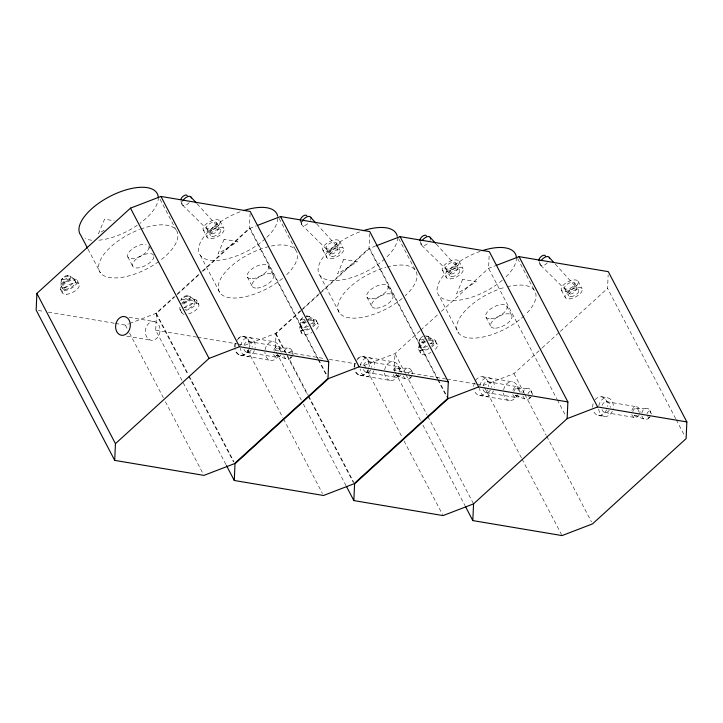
<?xml version="1.0" encoding="UTF-8"?>
<svg xmlns="http://www.w3.org/2000/svg" width="723" height="723" viewBox="0 0 723 723"><rect width="100%" height="100%" fill="white"/><g stroke="black" fill="none" stroke-linecap="round" stroke-linejoin="round"><path stroke-width="0.54" stroke-dasharray="3.62 2.71" d="M61.039 285.558L61.075 281.039M300.181 325.766L300.208 321.247M419.15 345.766L419.177 341.247M225.956 464.564L155.716 330.212L156.448 313.502L199.521 274.27M317.605 358.527L249.453 228.152L250.086 213.674M300.867 310.971L276.014 333.601L275.282 350.312L324.853 358.644M437.18 378.626L369.019 248.26L369.652 233.773M489.119 256.105L488.585 268.36L556.746 398.725M675.716 418.734L607.564 288.36L608.142 274.993M61.265 280.298L62.277 278.364M181.853 298.463L180.831 300.397A5.287 2.359 -27.6 0 1 187.591 296.123A5.287 2.359 -27.6 0 1 189.327 299.295A5.287 2.359 -27.6 0 1 181.97 302.467M300.397 320.497L301.419 318.563M419.376 340.497L420.388 338.572M290.393 358.174L292.191 356.421M409.959 378.274L411.758 376.52M529.525 398.382L531.324 396.629M648.495 418.382L650.293 416.629M129.58 323.497L155.852 313.402L174.071 296.81M177.388 293.791L201.41 271.911M202.241 271.152L249.453 228.152M202.829 271.252L250.05 228.251L256.349 225.829M238.337 344.103L244.943 345.214L275.418 333.502L301.925 309.363M302.756 308.613L320.976 292.011M321.807 291.261L369.019 248.26M301.69 310.221L369.616 248.36L374.866 246.335M419.837 330.971L394.984 353.61L364.519 365.314L360.108 364.573M420.669 330.221L438.057 314.378M441.373 311.36L488.585 268.36L494.894 265.937M476.882 384.202L483.488 385.314L513.963 373.61L541.292 348.712M542.123 347.962L559.521 332.119M560.343 331.36L607.564 288.36M104.193 230.158L98.527 233.619L104.555 219.177L114.098 220.786M115.463 323.443L125.377 325.106L128.531 323.895M277.515 348.179L287.862 348.052M397.081 368.278L407.429 368.161M516.647 388.378L527.004 388.26M635.616 408.387L645.973 408.26M67.221 275.752L69.372 276.014M186.796 295.852L188.938 296.123M308.504 316.222L306.362 315.96A3.226 1.437 -27.6 0 1 307.085 316.385M425.332 335.96L427.474 336.222M129.001 317.325L154.333 321.581A9.471 7.302 -80.5 0 1 158.111 336.701A9.471 7.302 -80.5 0 1 145.657 334.46A9.471 7.302 -80.5 0 1 154.333 321.581M243.57 336.584L273.909 341.681A9.471 7.302 -80.5 0 1 279.458 352.309M363.136 356.683L393.475 361.789A9.471 7.302 -80.5 0 1 399.024 372.408M482.702 376.791L512.444 381.789A9.471 7.302 -80.5 0 1 518.002 392.417M601.672 396.791L607.627 397.795A9.471 7.302 -80.5 0 1 613.176 408.414M248.495 341.473L278.238 346.471M368.061 361.572L397.804 366.579M487.627 381.681L517.37 386.678M606.597 401.681L636.348 406.678M38.355 310.474L43.859 311.405M48.269 312.146L114.361 323.253M155.716 330.212L196.475 337.063M197.578 337.252L237.234 343.913M329.263 359.385L355.698 363.832M446.037 379.024L394.261 370.312L394.984 353.61L405.395 373.511M447.139 379.204L475.779 384.021M247.266 352.354L277.008 357.361M366.832 372.462L396.584 377.46M486.407 392.562L516.15 397.56M605.377 412.562L635.119 417.569M126.832 336.168L151.071 340.244M240.298 355.246L270.637 360.343M359.864 375.345L390.203 380.452A9.471 7.302 -80.5 0 0 398.364 374.785M479.43 395.454L509.173 400.452A9.471 7.302 -80.5 0 0 517.334 394.785M598.409 415.454L604.356 416.457A9.471 7.302 -80.5 0 0 612.508 410.791M634.36 415.598L645.16 419.476M515.382 395.589L526.19 399.467M395.815 375.49L406.624 379.367M276.249 355.391L287.049 359.268M428.215 336.475L431.929 339.024M309.245 316.475L312.96 319.024M189.679 296.376L193.393 298.915M70.113 276.267L73.827 278.816M540.786 265.449L569.579 293.764M421.816 245.449L450.601 273.764M331.035 253.656L302.25 225.341M182.684 205.242L211.468 233.556M555.228 264.058L576.312 287.329A4.7 2.449 -43.8 0 1 571.992 293.701A4.7 2.449 -43.8 0 1 569.878 289.914A4.7 2.449 -43.8 0 1 576.312 287.329M436.258 244.058L457.343 267.329A4.7 2.449 -43.8 0 1 453.014 273.701A4.7 2.449 -43.8 0 1 450.899 269.905A4.7 2.449 -43.8 0 1 457.343 267.329M316.692 223.949L337.768 247.23A4.7 2.449 -43.8 0 1 333.448 253.592A4.7 2.449 -43.8 0 1 331.333 249.806A4.7 2.449 -43.8 0 1 337.768 247.23M197.126 203.85L218.201 227.121A4.7 2.449 -43.8 0 1 213.881 233.493A4.7 2.449 -43.8 0 1 211.767 229.706A4.7 2.449 -43.8 0 1 218.201 227.121M676.24 419.729L685.079 436.647M578.093 281.247L582.024 288.757M574.74 283.009L578.671 290.529M564.69 288.314L568.621 295.834M561.337 290.086L565.269 297.605M517.65 258.491L534.189 290.122M557.261 399.72L565.585 415.644M506.832 306.064L511.748 315.454M459.123 261.238L463.045 268.757M485.892 317.117L490.8 326.516M513.963 373.61L524.365 393.511M524.889 394.505L546.217 435.309M546.733 436.303L591.477 521.889M455.77 263.009L459.701 270.519M445.72 268.314L449.643 275.834M442.368 270.086L446.29 277.596M480.144 251.369A43.597 19.458 -27.6 0 0 438.897 295.49L458.536 333.059M484.527 387.311L521.464 457.966M521.988 458.96L561.527 534.595M398.68 238.491L415.219 270.122M435.318 340.614L437.279 344.365A9.471 4.23 -27.6 0 1 433.673 350.763M432.571 339.665L433.556 341.545M369.616 248.36L437.767 378.725M438.292 379.72L446.615 395.644M437.695 379.62L446.543 396.538M387.862 286.064L392.77 295.454M424.356 340.226A7.483 3.335 -27.6 0 0 419.34 346.642L420.325 348.522A7.483 3.335 -27.6 0 0 428.54 347.962M418.563 349.453L420.524 353.213A9.471 4.23 -27.6 0 0 430.935 352.499M339.557 241.139L343.479 248.649M366.913 297.117L371.83 306.507M405.91 374.505L427.248 415.309M427.763 416.303L473.032 502.883M336.204 242.91L340.126 250.42M395.3 372.309L420.795 421.066M422.874 425.052L465.016 505.657M326.145 248.215L330.077 255.725M322.801 249.977L326.724 257.496M319.918 275.49L339.566 313.059M364.519 365.314L401.979 436.972M404.058 440.949L442.557 514.595M279.114 218.382L295.653 250.022M316.349 320.605L318.31 324.365A9.471 4.23 -27.6 0 1 314.704 330.763M307.148 319.421A7.483 3.335 -27.6 0 1 313.601 319.656L314.586 321.536M250.05 228.251L318.201 358.626M318.726 359.62L327.049 375.544M318.129 359.521L326.977 376.439M305.377 320.226A7.483 3.335 -27.6 0 0 300.37 326.642L301.346 328.522M268.296 265.965L273.204 275.355M305.937 321.319A9.471 4.23 -27.6 0 0 299.584 329.453L301.554 333.213A9.471 4.23 -27.6 0 0 311.965 332.499M219.982 221.039L223.913 228.549M247.347 277.017L252.264 286.407M276.014 333.601L286.416 353.511M286.941 354.505L308.269 395.309M308.793 396.303L353.538 481.889M275.418 333.502L285.305 352.417M287.383 356.394L307.673 395.21M308.197 396.204L353.457 482.783M216.638 222.801L220.56 230.321M276.322 352.3L301.301 400.072M303.38 404.058L346.046 485.657M206.579 228.107L210.51 235.626M203.226 229.878L207.158 237.397M200.352 255.382L219.991 292.951M247.546 350.185L282.928 417.858M283.443 418.852L322.467 493.493M160.063 199.268L176.087 229.914M182.449 303.931A9.471 4.23 -27.6 0 1 196.773 300.506L198.744 304.266A9.471 4.23 -27.6 0 1 187.935 314.107M194.035 299.557L195.011 301.437M148.73 245.856L150.203 248.676M180.018 309.354L181.988 313.104M127.781 256.909L132.689 266.308M156.448 313.502L188.703 375.201M189.227 376.195L233.963 461.789M155.852 313.402L188.107 375.101M188.631 376.096L233.375 461.681M88.025 249.128L100.425 272.851M125.377 325.106L127.465 329.092M129.544 333.068L163.362 397.758M165.44 401.735L202.901 473.393M77.207 280.407L79.178 284.157M74.469 279.458L75.445 281.337M61.229 286.435L62.214 288.314M60.452 289.245L62.413 293.005M649.887 410.465L650.989 412.67M530.917 390.465L532.02 392.67M411.342 370.357L412.444 372.562M291.776 350.257L292.878 352.463M631.766 414.568L632.318 415.743A5.486 4.23 -80.5 0 0 639.087 415.119M602.024 409.57L602.566 410.745A5.486 4.23 -80.5 0 0 609.335 410.122M512.797 394.568L513.339 395.743A5.486 4.23 -80.5 0 0 519.313 396.195M483.054 389.57L483.597 390.745A5.486 4.23 -80.5 0 0 490.366 390.113M393.231 374.469L393.773 375.644A5.486 4.23 -80.5 0 0 400.542 375.011M363.488 369.462L364.031 370.637A5.486 4.23 -80.5 0 0 370.8 370.013M273.665 354.36L274.207 355.535A5.486 4.23 -80.5 0 0 280.976 354.912M243.922 349.363L244.464 350.538A5.486 4.23 -80.5 0 0 251.233 349.914M540.244 264.871L539.033 261.148A4.148 2.16 -43.8 0 0 540.723 261.744M421.265 244.862L420.063 241.148A4.148 2.16 -43.8 0 0 421.03 241.762M300.497 221.048L301.699 224.763M180.931 200.94L182.133 204.663M547.356 262.811A5.874 3.055 -43.8 0 1 541.608 265.739A5.874 3.055 -43.8 0 1 540.479 261.843M602.069 405.404A5.486 4.23 -80.5 0 1 609.408 403.497L609.95 404.672A5.486 4.23 -80.5 0 1 610.212 407.438M631.812 410.411A5.486 4.23 -80.5 0 1 639.15 408.495L639.692 409.679A5.486 4.23 -80.5 0 1 639.656 413.836M632.86 411.604A3.787 2.919 -80.5 0 1 636.005 408.35A3.787 2.919 -80.5 0 1 638.68 411.658M637.306 415.129A3.787 2.919 -80.5 0 1 632.914 413.538M426.498 336.186A5.287 2.359 -27.6 0 1 428.106 339.114M425.124 341.464A5.287 2.359 -27.6 0 1 419.313 341.871A5.287 2.359 -27.6 0 1 422.856 337.325M424.618 338.726A3.226 1.437 -27.6 0 1 420.352 339.403A3.226 1.437 -27.6 0 1 423.28 336.285M475.662 380.334A9.471 7.302 -80.5 0 1 484.22 377.289A9.471 7.302 -80.5 0 1 488.368 386.597M487.591 389.787A9.471 7.302 -80.5 0 1 480.388 395.544A9.471 7.302 -80.5 0 1 474.026 389.661M473.701 386.471A9.471 7.302 -80.5 0 1 474.55 382.458M503.624 389.824A9.471 7.302 -80.5 0 1 512.444 381.789M509.173 400.452A9.471 7.302 -80.5 0 1 503.443 392.282M428.856 340.75A7.483 3.335 -27.6 0 1 433.71 341.952A7.483 3.335 -27.6 0 1 430.203 346.959M420.325 348.522A7.483 3.335 -27.6 0 1 425.332 342.106M427.871 338.87A7.483 3.335 -27.6 0 1 432.725 340.072A7.483 3.335 -27.6 0 1 429.218 345.079M427.564 346.082A7.483 3.335 -27.6 0 1 419.34 346.642M507.148 286.742A43.597 19.458 -27.6 0 1 525.639 314.397M524.202 315.77A43.597 19.458 -27.6 0 1 458.237 332.643A43.597 19.458 -27.6 0 1 504.916 287.32M595.083 399.711A9.471 7.302 -80.5 0 1 603.479 397.442A9.471 7.302 -80.5 0 1 607.347 406.597M606.561 409.787A9.471 7.302 -80.5 0 1 599.674 415.535A9.471 7.302 -80.5 0 1 593.212 410.411M592.67 407.284A9.471 7.302 -80.5 0 1 593.52 402.458M598.798 405.829A9.471 7.302 -80.5 0 1 607.627 397.795M604.356 416.457A9.471 7.302 -80.5 0 1 598.617 408.287M641.825 413.095A5.685 4.383 -80.5 0 1 646.552 408.224A5.685 4.383 -80.5 0 1 650.564 413.176M649.39 417.343A5.685 4.383 -80.5 0 1 641.916 415.996M646.958 413.981A2.838 2.196 -80.5 0 1 649.317 411.55A2.838 2.196 -80.5 0 1 651.324 414.026M649.769 416.99A2.838 2.196 -80.5 0 1 647.609 416.602M429.86 343.796A9.471 4.23 -27.6 0 1 437.279 344.365M420.524 353.213A9.471 4.23 -27.6 0 1 426.868 345.079M428.974 348.739A9.471 4.23 -27.6 0 1 418.445 347.627A9.471 4.23 -27.6 0 1 431.64 339.277A9.471 4.23 -27.6 0 1 431.712 347.004M516.358 257.334A43.597 19.458 -27.6 0 1 506.001 276.828M502.25 280.253A43.597 19.458 -27.6 0 1 438.897 295.49M430.393 239.277A5.874 3.055 -43.8 0 1 429.995 240.434M427.275 243.868A5.874 3.055 -43.8 0 1 421.111 243M483.1 385.404A5.486 4.23 -80.5 0 1 490.438 383.497L490.98 384.672A5.486 4.23 -80.5 0 1 491.242 387.438M512.842 390.402A5.486 4.23 -80.5 0 1 520.18 388.495L520.723 389.67A5.486 4.23 -80.5 0 1 520.985 392.435M513.881 391.604A3.787 2.919 -80.5 0 1 517.415 388.387A3.787 2.919 -80.5 0 1 519.638 392.634M518.328 395.129A3.787 2.919 -80.5 0 1 514.261 394.397M306.38 316.367A5.287 2.359 -27.6 0 1 308.341 319.955M304.907 322.033A5.287 2.359 -27.6 0 1 300.235 321.572A5.287 2.359 -27.6 0 1 303.886 317.325M304.925 319.159A3.226 1.437 -27.6 0 1 301.5 319.548A3.226 1.437 -27.6 0 1 302.829 317.063M356.683 360.334A9.471 7.302 -80.5 0 1 365.251 357.289A9.471 7.302 -80.5 0 1 369.399 366.597M368.613 369.778A9.471 7.302 -80.5 0 1 361.41 375.535A9.471 7.302 -80.5 0 1 355.047 369.661M354.731 367.284A9.471 7.302 -80.5 0 1 355.3 363.217M384.645 369.824A9.471 7.302 -80.5 0 1 393.475 361.789M390.203 380.452A9.471 7.302 -80.5 0 1 384.473 372.282M309.887 320.75A7.483 3.335 -27.6 0 1 314.731 321.952A7.483 3.335 -27.6 0 1 311.224 326.959M307.799 328.766A7.483 3.335 -27.6 0 1 301.202 328.106A7.483 3.335 -27.6 0 1 306.362 322.106M313.601 319.656A7.483 3.335 -27.6 0 1 310.248 325.079M308.585 326.082A7.483 3.335 -27.6 0 1 300.37 326.642M387.058 267.013A43.597 19.458 -27.6 0 1 415.671 270.773A43.597 19.458 -27.6 0 1 405.232 295.761M402.115 298.491A43.597 19.458 -27.6 0 1 338.744 311.767A43.597 19.458 -27.6 0 1 385.946 267.32M479.828 385.829A9.471 7.302 -80.5 0 1 488.341 377.74A9.471 7.302 -80.5 0 1 494.324 387.6M493.538 390.781A9.471 7.302 -80.5 0 1 485.377 396.448A9.471 7.302 -80.5 0 1 479.647 388.287M522.856 393.095A5.685 4.383 -80.5 0 1 527.582 388.215A5.685 4.383 -80.5 0 1 531.595 393.167M530.411 397.343A5.685 4.383 -80.5 0 1 522.946 395.996M527.989 393.981A2.838 2.196 -80.5 0 1 530.637 391.568A2.838 2.196 -80.5 0 1 532.3 394.758M530.23 397.171A2.838 2.196 -80.5 0 1 528.64 396.602M310.881 323.796A9.471 4.23 -27.6 0 1 318.31 324.365M301.554 333.213A9.471 4.23 -27.6 0 1 307.899 325.079M308.17 320.307A9.471 4.23 -27.6 0 1 316.249 320.452A9.471 4.23 -27.6 0 1 312.743 327.004M309.995 328.739A9.471 4.23 -27.6 0 1 299.584 329.453M397.388 237.334A43.597 19.458 -27.6 0 1 385.594 258.192M384.844 258.879A43.597 19.458 -27.6 0 1 320.253 275.888A43.597 19.458 -27.6 0 1 361.175 231.36M310.827 219.168A5.874 3.055 -43.8 0 1 310.429 220.334M307.709 223.769A5.874 3.055 -43.8 0 1 302.63 225.522A5.874 3.055 -43.8 0 1 301.934 221.735M303.009 221.401A4.148 2.16 -43.8 0 1 300.885 221.455M363.524 365.305A5.486 4.23 -80.5 0 1 370.863 363.398L371.414 364.573A5.486 4.23 -80.5 0 1 371.667 367.338M393.276 370.303A5.486 4.23 -80.5 0 1 400.614 368.396L401.157 369.57A5.486 4.23 -80.5 0 1 401.419 372.336M394.315 371.505A3.787 2.919 -80.5 0 1 397.849 368.287A3.787 2.919 -80.5 0 1 400.072 372.535M398.762 375.02A3.787 2.919 -80.5 0 1 394.695 374.288M237.117 340.226A9.471 7.302 -80.5 0 1 245.965 337.334A9.471 7.302 -80.5 0 1 249.715 347.311M249.046 349.679A9.471 7.302 -80.5 0 1 241.844 355.436A9.471 7.302 -80.5 0 1 235.481 349.561M235.156 347.176A9.471 7.302 -80.5 0 1 236.005 342.35M265.079 349.724A9.471 7.302 -80.5 0 1 273.909 341.681M278.472 355.418A9.471 7.302 -80.5 0 1 270.321 360.28A9.471 7.302 -80.5 0 1 264.898 352.182M181.6 303.452A7.483 3.335 -27.6 0 1 190.962 298.509A7.483 3.335 -27.6 0 1 193.231 302.648A7.483 3.335 -27.6 0 1 183.877 307.591M282.539 278.391A43.597 19.458 -27.6 0 1 218.816 290.89A43.597 19.458 -27.6 0 1 269.715 246.371A43.597 19.458 -27.6 0 1 285.666 275.662M183.705 304.139A7.483 3.335 -27.6 0 1 192.896 300.388A7.483 3.335 -27.6 0 1 193.881 304.925A7.483 3.335 -27.6 0 1 184.853 309.471M357.569 358.5A9.471 7.302 -80.5 0 1 365.766 357.894A9.471 7.302 -80.5 0 1 368.694 367.311M368.025 369.679A9.471 7.302 -80.5 0 1 360.813 375.436A9.471 7.302 -80.5 0 1 354.46 369.561M354.134 367.185A9.471 7.302 -80.5 0 1 354.975 362.35M360.262 365.721A9.471 7.302 -80.5 0 1 368.766 357.641A9.471 7.302 -80.5 0 1 374.749 367.492M373.972 370.682A9.471 7.302 -80.5 0 1 366.127 376.394A9.471 7.302 -80.5 0 1 360.135 368.992M408.423 373.881A2.838 2.196 -80.5 0 1 410.781 371.441A2.838 2.196 -80.5 0 1 412.788 373.918M411.233 376.891A2.838 2.196 -80.5 0 1 409.543 376.873M184.41 307.682A9.471 4.23 -27.6 0 1 198.744 304.266M184.121 314.369A9.471 4.23 -27.6 0 1 182.088 310.664A9.471 4.23 -27.6 0 1 181.039 305.431M196.773 300.506A9.471 4.23 -27.6 0 1 185.965 310.348M277.858 218.138A43.597 19.458 -27.6 0 1 266.019 238.093M265.269 238.78A43.597 19.458 -27.6 0 1 200.858 255.987A43.597 19.458 -27.6 0 1 240.569 211.631M403.687 371.568A5.685 4.383 -80.5 0 1 408.585 368.17A5.685 4.383 -80.5 0 1 412.02 373.068M410.845 377.243A5.685 4.383 -80.5 0 1 403.38 375.897M189.245 202.612A5.874 3.055 -43.8 0 1 183.497 205.531A5.874 3.055 -43.8 0 1 182.368 201.636M153.936 256.638A11.839 5.287 -27.6 0 1 138.382 267.881A11.839 5.287 -27.6 0 1 136.439 258.915A11.839 5.287 -27.6 0 1 153.638 255.246M149.028 247.248A11.839 5.287 -27.6 0 1 135.219 258.165A11.839 5.287 -27.6 0 1 129.056 252.02A11.839 5.287 -27.6 0 1 146.055 244.284M243.958 345.196A5.486 4.23 -80.5 0 1 251.297 343.289L251.848 344.464A5.486 4.23 -80.5 0 1 252.101 347.23M273.701 350.203A5.486 4.23 -80.5 0 1 281.039 348.296L281.59 349.471A5.486 4.23 -80.5 0 1 281.843 352.237M274.749 351.396A3.787 2.919 -80.5 0 1 278.274 348.179A3.787 2.919 -80.5 0 1 280.497 352.435M279.195 354.921A3.787 2.919 -80.5 0 1 275.129 354.189M140.642 229.101A43.597 19.458 -27.6 0 1 176.656 230.764A43.597 19.458 -27.6 0 1 159.602 260.931M158.726 261.572A43.597 19.458 -27.6 0 1 99.855 272.011A43.597 19.458 -27.6 0 1 139.593 229.489M238.003 338.4A9.471 7.302 -80.5 0 1 246.191 337.786A9.471 7.302 -80.5 0 1 249.119 347.212M248.45 349.58A9.471 7.302 -80.5 0 1 241.247 355.336A9.471 7.302 -80.5 0 1 234.885 349.462M234.568 347.076A9.471 7.302 -80.5 0 1 235.409 342.25M240.687 345.621A9.471 7.302 -80.5 0 1 249.516 337.587A9.471 7.302 -80.5 0 1 255.074 348.206M254.406 350.583A9.471 7.302 -80.5 0 1 246.245 356.249A9.471 7.302 -80.5 0 1 240.515 348.079M182.621 201.536A4.148 2.16 -43.8 0 1 181.889 201.554M158.247 197.126A43.597 19.458 -27.6 0 1 139.964 223.362M137.28 225.269A43.597 19.458 -27.6 0 1 98.075 240.262M91.839 240.226A43.597 19.458 -27.6 0 1 85.169 238.599M289.055 353.068A2.838 2.196 -80.5 0 1 291.776 351.441A2.838 2.196 -80.5 0 1 293.167 354.55M291.089 356.972A2.838 2.196 -80.5 0 1 290.519 356.963M284.121 351.468A5.685 4.383 -80.5 0 1 289.571 348.215A5.685 4.383 -80.5 0 1 292.345 354.442M291.279 357.135A5.685 4.383 -80.5 0 1 283.805 355.788M206.48 227.139L206.435 227.447A5.685 2.54 -27.6 0 0 210.149 228.712L211.487 228.296A5.685 2.54 -27.6 0 0 216.746 223.723A5.685 2.54 -27.6 0 0 212.625 222.323A5.685 2.54 -27.6 0 0 206.642 226.642L206.48 227.139M326.055 247.239L326.001 247.546A5.685 2.54 -27.6 0 0 329.715 248.811L331.053 248.396A5.685 2.54 -27.6 0 0 336.312 243.832A5.685 2.54 -27.6 0 0 332.191 242.422A5.685 2.54 -27.6 0 0 326.209 246.742L326.055 247.239M445.621 267.347L445.576 267.646A5.685 2.54 -27.6 0 0 449.281 268.92L450.619 268.495A5.685 2.54 -27.6 0 0 455.888 263.931A5.685 2.54 -27.6 0 0 451.767 262.521A5.685 2.54 -27.6 0 0 445.784 266.85L445.621 267.347M564.591 287.347L564.546 287.655A5.685 2.54 -27.6 0 0 568.26 288.92L569.588 288.504A5.685 2.54 -27.6 0 0 574.857 283.931A5.685 2.54 -27.6 0 0 570.736 282.53A5.685 2.54 -27.6 0 0 564.753 286.85L564.591 287.347M224.121 239.286L218.102 253.728L237.912 241.599L224.121 239.286M343.687 259.385L337.668 273.827L357.478 261.699L343.687 259.385M462.666 279.385L456.638 293.827L476.448 281.708L462.666 279.385M569.155 298.924A9.471 4.23 -27.6 0 0 582.259 289.869A9.471 4.23 -27.6 0 0 569.516 290.745A9.471 4.23 -27.6 0 0 569.155 298.924M565.232 291.414A9.471 4.23 -27.6 0 0 578.337 282.35A9.471 4.23 -27.6 0 0 565.585 283.226A9.471 4.23 -27.6 0 0 565.232 291.414M495.662 328.17A11.839 5.287 -27.6 0 0 512.047 316.846A11.839 5.287 -27.6 0 0 496.114 317.939A11.839 5.287 -27.6 0 0 495.662 328.17M490.754 318.78A11.839 5.287 -27.6 0 0 507.139 307.456A11.839 5.287 -27.6 0 0 491.197 308.549A11.839 5.287 -27.6 0 0 490.754 318.78M570.953 296.629A5.685 2.54 -27.6 0 0 578.816 291.188A5.685 2.54 -27.6 0 0 571.161 291.712A5.685 2.54 -27.6 0 0 570.953 296.629M450.185 278.924A9.471 4.23 -27.6 0 0 463.289 269.869A9.471 4.23 -27.6 0 0 450.537 270.736A9.471 4.23 -27.6 0 0 450.185 278.924M446.254 271.414A9.471 4.23 -27.6 0 0 459.358 262.35A9.471 4.23 -27.6 0 0 446.615 263.226A9.471 4.23 -27.6 0 0 446.254 271.414M376.692 308.17A11.839 5.287 -27.6 0 0 393.077 296.846A11.839 5.287 -27.6 0 0 377.135 297.939A11.839 5.287 -27.6 0 0 376.692 308.17M371.785 298.78A11.839 5.287 -27.6 0 0 388.161 287.447A11.839 5.287 -27.6 0 0 372.228 288.54A11.839 5.287 -27.6 0 0 371.785 298.78M451.974 276.629A5.685 2.54 -27.6 0 0 459.846 271.188A5.685 2.54 -27.6 0 0 452.191 271.712A5.685 2.54 -27.6 0 0 451.974 276.629M330.619 258.825A9.471 4.23 -27.6 0 0 343.723 249.76A9.471 4.23 -27.6 0 0 330.971 250.637A9.471 4.23 -27.6 0 0 330.619 258.825M326.688 251.306A9.471 4.23 -27.6 0 0 339.792 242.25A9.471 4.23 -27.6 0 0 327.04 243.127A9.471 4.23 -27.6 0 0 326.688 251.306M257.126 288.061A11.839 5.287 -27.6 0 0 273.511 276.737A11.839 5.287 -27.6 0 0 257.569 277.831A11.839 5.287 -27.6 0 0 257.126 288.061M252.21 278.671A11.839 5.287 -27.6 0 0 268.594 267.347A11.839 5.287 -27.6 0 0 252.661 268.441A11.839 5.287 -27.6 0 0 252.21 278.671M183.136 299.747A3.226 1.437 -27.6 0 0 187.6 296.665A3.226 1.437 -27.6 0 0 183.262 296.963A3.226 1.437 -27.6 0 0 183.136 299.747M332.408 256.52A5.685 2.54 -27.6 0 0 340.271 251.089A5.685 2.54 -27.6 0 0 332.625 251.613A5.685 2.54 -27.6 0 0 332.408 256.52M211.044 238.717A9.471 4.23 -27.6 0 0 224.157 229.661A9.471 4.23 -27.6 0 0 211.405 230.538A9.471 4.23 -27.6 0 0 211.044 238.717M207.121 231.206A9.471 4.23 -27.6 0 0 220.226 222.142A9.471 4.23 -27.6 0 0 207.474 223.018A9.471 4.23 -27.6 0 0 207.121 231.206M63.38 282.404A5.287 2.359 -27.6 0 0 70.7 277.343A5.287 2.359 -27.6 0 0 63.579 277.831A5.287 2.359 -27.6 0 0 63.38 282.404M63.57 279.647A3.226 1.437 -27.6 0 0 68.034 276.557A3.226 1.437 -27.6 0 0 63.696 276.855A3.226 1.437 -27.6 0 0 63.57 279.647M65.287 289.363A7.483 3.335 -27.6 0 0 75.635 282.214A7.483 3.335 -27.6 0 0 65.567 282.901A7.483 3.335 -27.6 0 0 65.287 289.363M64.302 287.483A7.483 3.335 -27.6 0 0 74.659 280.334A7.483 3.335 -27.6 0 0 64.591 281.021A7.483 3.335 -27.6 0 0 64.302 287.483M66.308 294.333A9.471 4.23 -27.6 0 0 79.413 285.269A9.471 4.23 -27.6 0 0 66.661 286.145A9.471 4.23 -27.6 0 0 66.308 294.333M64.347 290.574A9.471 4.23 -27.6 0 0 77.451 281.518A9.471 4.23 -27.6 0 0 64.699 282.386A9.471 4.23 -27.6 0 0 64.347 290.574M212.842 236.421A5.685 2.54 -27.6 0 0 220.705 230.98A5.685 2.54 -27.6 0 0 213.059 231.505A5.685 2.54 -27.6 0 0 212.842 236.421"/><path stroke-width="1.08" d="M36.882 293.402L36.15 310.104L114.713 460.379L203.94 475.382L234.415 463.678L328.016 378.427L328.739 361.717L250.185 211.441L160.949 196.448L130.483 208.152L36.882 293.402L115.436 443.669L114.713 460.379M234.279 480.488L235.011 463.777L328.613 378.527L359.078 366.823L448.305 381.825L447.582 398.527L353.981 483.777L323.506 495.49L234.279 480.488L226.471 465.558M353.845 500.587L354.577 483.877L448.179 398.626L478.644 386.922L567.88 401.925L567.148 418.635L473.547 503.877L443.072 515.589L353.845 500.587L346.561 486.651M495.942 265.531L519.06 256.656L608.287 271.649L686.85 421.925L686.118 438.635L592.517 523.886L562.051 535.589L472.815 520.587L473.547 503.877M115.436 443.669L209.037 358.427L239.512 346.715L328.739 361.717M257.406 225.431L280.515 216.548L369.751 231.55L448.305 381.825M375.915 245.937L400.09 236.647L489.317 251.649L567.88 401.925M567.148 418.635L597.623 406.922L686.85 421.925M549.209 257.406L553.728 262.395M430.23 237.406L435.508 243.226M310.664 217.307L315.933 223.118M191.098 197.198L196.367 203.018M519.06 256.656L597.623 406.922M400.09 236.647L478.644 386.922M447.139 396.638L448.179 398.626M465.54 506.66L472.815 520.587M280.515 216.548L359.078 366.823M160.949 196.448L239.512 346.715M130.483 208.152L209.037 358.427M87.51 248.134L80.786 235.282A43.597 19.458 -27.6 0 1 111.694 195.517A43.597 19.458 -27.6 0 1 158.247 197.126M541.165 260.632A5.874 3.055 -43.8 0 1 546.245 256.701A5.874 3.055 -43.8 0 1 549.453 258.247M538.861 260.56A4.148 2.16 -43.8 0 1 541.979 255.96A4.148 2.16 -43.8 0 1 545.549 256.466M482.223 250.673A43.597 19.458 -27.6 0 1 516.358 257.334M422.187 240.632A5.874 3.055 -43.8 0 1 427.275 236.692A5.874 3.055 -43.8 0 1 430.474 238.238M419.891 240.56A4.148 2.16 -43.8 0 1 422.575 236.249A4.148 2.16 -43.8 0 1 426.398 235.87M363.244 230.664A43.597 19.458 -27.6 0 1 397.243 236.276M302.621 220.533A5.874 3.055 -43.8 0 1 307.7 216.593A5.874 3.055 -43.8 0 1 310.908 218.138M300.325 220.452A4.148 2.16 -43.8 0 1 303.009 216.15A4.148 2.16 -43.8 0 1 306.832 215.77M243.678 210.565A43.597 19.458 -27.6 0 1 277.668 216.177M183.055 200.425A5.874 3.055 -43.8 0 1 188.134 196.493A5.874 3.055 -43.8 0 1 191.342 198.039M180.813 199.62A4.148 2.16 -43.8 0 1 183.877 195.752A4.148 2.16 -43.8 0 1 187.266 195.671M128.369 331.703A9.471 7.302 -80.5 0 0 124.591 316.584A9.471 7.302 -80.5 0 0 115.915 329.453A9.471 7.302 -80.5 0 0 128.369 331.703"/></g></svg>
